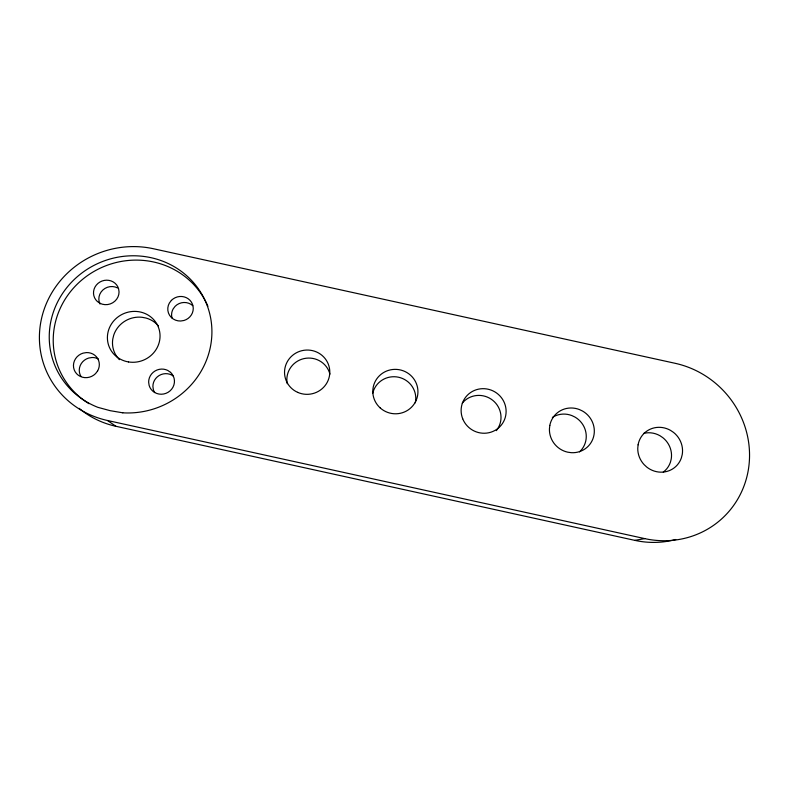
<?xml version="1.0" encoding="UTF-8"?>
<svg xmlns="http://www.w3.org/2000/svg" width="789" height="789" viewBox="0 0 789 789"><rect width="100%" height="100%" fill="white"/><g stroke="black" fill="none" stroke-linecap="round" stroke-linejoin="round"><path stroke-width="1.18" d="M634.839 540.366L644.731 538.611A91.78 87.54 46.2 0 0 748.248 470.362A91.78 87.54 46.2 0 0 675.147 363.305L153.46 248.752A91.692 87.431 -21.9 0 0 42.34 315.255A91.692 87.431 -21.9 0 0 107.531 420.507L115.875 426.277L634.839 540.366A88.674 84.729 46.5 0 0 675.739 539.498M107.531 420.507L644.731 538.611M173.038 375.968L171.716 375.051A12.723 12.249 -25.1 0 0 152.898 386.472L153.362 389.648A12.723 12.249 -25.1 0 0 154.664 392.577M119.405 359.666A25.938 24.775 -22.2 0 1 118.074 358.216M117.462 357.456A25.938 24.775 -22.2 0 1 112.788 339.023L113.715 335.187A25.938 24.775 -22.2 0 1 142.128 317.296L146.054 318.056A25.938 24.775 -22.2 0 1 158.352 325.827M80.951 376.373A12.802 12.17 -26.7 0 1 88.654 358.058L91.928 357.516A12.802 12.17 -26.7 0 1 98.25 358.906M89.029 403.702A80.784 77.075 -22.1 0 1 82.766 279.198A80.784 77.075 -22.1 0 1 207.901 306.28M100.016 304.021A12.585 11.934 -20.2 0 1 102.856 290.007A12.585 11.934 -20.2 0 1 117.551 287.916M115.875 426.277A88.595 84.63 -22.3 0 1 79.176 408.357M287.235 383.661A21.885 21.421 -9 0 1 303.982 358.601A21.885 21.421 -9 0 1 329.92 374.104M372.674 393.474A21.826 21.49 11.9 0 1 398.593 377.241A21.826 21.49 11.9 0 1 415.31 402.834M462.255 403.179A21.885 21.431 33 0 1 492.78 400.339A21.885 21.431 33 0 1 496.34 430.646M552.359 417.43A22.023 21.313 42.3 0 1 571.847 415.576L574.944 417.056A22.023 21.313 42.3 0 1 579.501 451.88M663.293 472.088A22.171 21.175 46.5 0 0 670.394 462.334L671.222 459.07A22.171 21.175 46.5 0 0 662.839 437.678L659.979 435.735A22.171 21.175 46.5 0 0 643.538 433.437M172.051 318.066A12.525 11.993 -17 0 1 173.176 308.884L175.119 306.329A12.525 11.993 -17 0 1 192.743 305.668M638.094 444.818L637.759 448.3A22.94 21.885 46.1 0 0 644.071 464.583L646.714 467.039A22.94 21.885 46.1 0 0 681.38 457.886L682.238 454.513A22.94 21.885 46.1 0 0 673.53 432.402L670.561 430.399A22.94 21.885 46.1 0 0 638.094 444.818M549.815 425.419L549.43 428.9A22.782 22.023 41.9 0 0 567.745 452.186L571.256 452.679A22.782 22.023 41.9 0 0 593.555 436.879A22.782 22.023 41.9 0 0 582.588 411.069L579.382 409.54A22.782 22.023 41.9 0 0 549.815 425.419M171.391 300.382L169.398 302.996A12.782 12.239 -16.8 0 0 169.566 315.284A12.782 12.239 -16.8 0 0 180.711 321.015L184.005 320.472A12.782 12.239 -16.8 0 0 191.451 302.187A12.782 12.239 -16.8 0 0 171.391 300.382M97.609 370.929L95.558 373.611A13.078 12.417 -26.4 0 1 75.182 371.846A13.078 12.417 -26.4 0 1 83.052 353.147L86.395 352.584A13.078 12.417 -26.4 0 1 97.609 370.929M122.788 412.815L110.154 410.674L97.846 407.331A81.859 78.062 -21.9 0 1 75.774 278.063A81.859 78.062 -21.9 0 1 207.744 307.079A81.859 78.062 -21.9 0 1 122.788 412.815M99.917 303.262L97.254 301.408A12.851 12.17 -20 0 1 99.848 282.067A12.851 12.17 -20 0 1 118.597 288.784L119.05 291.94A12.851 12.17 -20 0 1 112.699 302.789A12.851 12.17 -20 0 1 99.917 303.262M170.562 372.378L167.87 370.495A12.999 12.496 -24.8 0 0 148.648 382.142L149.121 385.387A12.999 12.496 -24.8 0 0 168.136 392.281A12.999 12.496 -24.8 0 0 170.562 372.378M128.489 361.934A26.491 25.278 -22 0 0 158.678 327.958A26.491 25.278 -22 0 0 113.991 320.62A26.491 25.278 -22 0 0 128.489 361.934M380.278 407.992A22.585 22.2 11.9 0 0 417.45 396.344A22.585 22.2 11.9 0 0 388.405 370.396A22.585 22.2 11.9 0 0 380.278 407.992M297.67 392.36A22.644 22.141 -8.5 0 0 329.703 370.041A22.644 22.141 -8.5 0 0 294.119 354.172A22.644 22.141 -8.5 0 0 297.67 392.36M462.719 418.811A22.644 22.151 32.5 0 0 501.291 425.103A22.644 22.151 32.5 0 0 486.823 388.967A22.644 22.151 32.5 0 0 462.719 418.811"/></g></svg>
